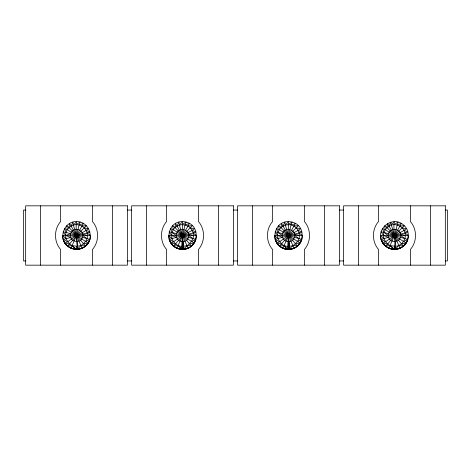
<?xml version="1.0" encoding="UTF-8"?>
<svg xmlns="http://www.w3.org/2000/svg" width="471" height="471" viewBox="0 0 471 471"><rect width="100%" height="100%" fill="white"/><g stroke="black" fill="none" stroke-linecap="round" stroke-linejoin="round"><path stroke-width="0.71" d="M182.018 249.277C197.685 250.666 202.13 225.974 186.104 222.088C166.01 217.396 162.254 248.452 182.018 249.371C174.759 249.035 168.63 242.8 168.63 235.5L196.395 235.5C196.525 243.242 189.095 250.119 181.535 249.277C178.992 245.091 173.452 243.79 172.109 238.738C171.309 235.683 171.662 232.421 173.293 229.695C177.367 222.742 188.6 223.195 192.15 230.419C196.748 238.821 188.618 244.478 183.172 249.277L180.799 249.277L176.937 248.217L182.512 235.5L189.454 223.478L185.068 224.908L182.512 235.5L181.706 246.368L182.018 249.277L178.226 245.515L173.54 246.097C179.669 239.18 185.698 232.162 192.327 225.686L187.958 226.062M287.993 249.277C303.66 250.666 308.105 225.974 292.079 222.088C271.985 217.396 268.229 248.452 287.993 249.371C280.734 249.035 274.605 242.8 274.605 235.5L302.37 235.5C302.606 245.108 291.596 252.315 282.912 248.217L288.488 235.5L295.429 223.478C291.531 225.886 286.892 223.566 283.042 226.062C280.645 227.499 278.926 229.789 278.037 232.421C275.441 240.345 283.183 244.802 287.993 249.277C288.075 240.098 288.211 230.79 288.488 221.617L285.332 225.067L288.488 235.5L294.063 248.217C289.206 249.524 287.016 250.866 284.201 245.515L279.515 246.097C285.644 239.18 291.673 232.162 298.302 225.686L293.933 226.062L291.043 224.908L292.079 222.088L288.069 224.614M181.529 249.347L183.26 249.365L188.088 248.217L182.512 235.5L179.357 225.067L182.512 221.617C182.147 230.808 182.153 240.198 182.512 249.383C188.647 249.347 194.299 245.014 195.924 239.091M291.043 224.908L288.488 235.5L288.069 246.386L288.488 249.383L292.079 248.912L295.429 247.522L298.302 245.314L300.51 242.441L301.899 239.091M71.092 226.062L72.946 222.088L73.382 225.067L76.119 224.614L79.093 224.908L81.983 226.062L86.352 225.686C79.723 232.162 73.694 239.18 67.565 246.097L72.251 245.515L77.085 246.38L80.9 245.485L85.51 246.097L76.537 235.5L69.084 227.552L69.596 223.478L76.537 235.5L82.113 248.217L76.49 249.277C71.304 245.079 63.508 240.428 66.087 232.421C67.294 226.716 73.723 225.998 76.537 221.617C75.466 229.819 77.003 238.149 77.509 246.351C76.985 247.151 78.21 249.871 76.402 249.383C73.188 249.342 70.038 248.14 67.565 246.097C57.868 238.579 64.056 221.04 76.537 221.617C89.019 221.04 95.207 238.579 85.51 246.097C77.238 253.71 62.207 246.863 62.655 235.5L90.42 235.5C90.503 243.548 82.778 250.366 74.824 249.277L78.251 249.277M184.226 249.277L180.799 249.277L183.26 249.365L183.455 246.357L182.512 235.5L175.571 223.478L175.059 227.552L182.512 235.5L191.485 246.097C187.005 244.361 182.624 247.899 178.226 245.515M290.201 249.277L286.774 249.277L289.235 249.365L289.43 246.357L288.488 235.5L281.546 223.478L281.034 227.552L288.488 235.5L297.46 246.097C292.98 244.361 288.599 247.899 284.201 245.515M408.345 235.5L380.58 235.5L381.157 239.462L382.841 243.095L385.537 241.753L394.462 235.5L404.1 230.419L407.874 231.909L405.072 233.015C406.573 239.233 401.822 245.833 395.434 246.351C396.27 254.116 383.388 245.768 382.44 242.441C374.31 229.012 393.273 214.223 404.277 225.686C411.831 232.709 408.051 246.639 398.054 248.912C397.718 249.518 392.202 249.253 394.327 249.383C397.141 240.581 392.39 230.761 394.462 221.617C390.765 226.21 383.064 228.158 383.577 235.5C383.3 242.447 390.265 245.173 394.421 249.277C401.845 249.548 408.381 242.883 408.345 235.5L405.072 233.015C403.729 227.087 397.112 223.266 391.307 225.067L390.871 222.088L389.017 226.062M400.038 248.217L395.14 249.277L398.825 245.485L403.435 246.097L394.462 235.5L387.009 227.552L387.521 223.478L394.462 235.5L400.038 248.217C393.98 250.949 386.491 248.553 382.841 243.095L387.71 244.049L394.462 235.5L404.277 225.686L399.908 226.062M82.113 248.217L77.285 249.277C80.888 244.826 87.783 242.306 87.423 235.5C87.406 231.655 85.245 228.058 81.983 226.062M275.076 239.091C276.742 245.173 282.806 249.783 289.147 249.277C292.827 244.873 299.721 242.318 299.373 235.5C299.356 231.655 297.195 228.058 293.933 226.062M70.615 233.751C67.859 242.43 82.884 244.649 82.737 235.5C82.996 228.659 72.263 227.081 70.615 233.751L65.652 235.5L63.126 231.909L66.087 232.421L89.843 239.462L85.634 241.499L67.318 229.695L64.515 228.559L66.087 232.421M176.313 235.5C176.154 226.321 191.238 228.618 188.429 237.278C186.716 244.013 176.072 242.365 176.313 235.5L172.062 232.421L169.101 231.909L171.627 235.5L176.619 237.337M282.288 235.5C282.129 226.321 297.213 228.618 294.404 237.278C292.691 244.013 282.047 242.365 282.288 235.5L278.037 232.421L275.076 231.909L277.602 235.5L282.594 237.337M388.263 235.5C388.016 227.546 400.892 227.593 400.662 235.5C400.892 243.448 388.045 243.413 388.263 235.5L384.012 232.421L381.051 231.909L383.577 235.5L388.569 237.337M181.706 246.368L182.512 249.277L183.001 246.386L182.512 235.5L173.293 229.695L170.49 228.559L172.062 232.421L195.818 239.462L191.609 241.499L182.512 235.5L169.207 239.462L173.587 241.753L182.512 235.5L192.15 230.419L194.535 228.559L190.408 227.988M287.681 246.368L288.488 249.277L288.976 246.386L288.488 235.5L279.268 229.695L276.465 228.559L278.037 232.421L301.793 239.462L297.584 241.499L288.488 235.5L275.182 239.462L279.562 241.753L288.488 235.5L298.125 230.419L300.51 228.559L296.383 227.988M394.421 249.277C396.164 241.105 393.95 232.809 391.307 225.067M69.785 244.049L64.916 243.095L67.612 241.753L76.537 235.5L79.093 224.908L83.479 223.478L76.537 235.5L70.962 248.217L76.402 249.383L77.085 246.38L76.537 235.5L73.382 225.067M387.71 244.049L385.49 246.097L390.176 245.515L393.65 249.277L388.887 248.217L394.462 235.5L398.054 222.088L394.044 224.614M182.512 249.277L183.455 246.357L182.789 241.67M288.488 249.277L289.43 246.357L288.764 241.67M76.49 249.277L77.509 246.351M79.093 224.908L80.129 222.088L76.119 224.614M185.068 224.908L186.104 222.088L182.094 224.614M89.949 239.091C87.005 252.432 66.07 252.432 63.126 239.091M407.874 239.091C404.93 252.432 383.995 252.432 381.051 239.091M177.067 226.062L178.921 222.088L179.357 225.067M283.042 226.062L284.896 222.088L285.332 225.067M385.537 241.753L381.157 239.462L394.462 235.5L401.404 223.478L397.018 224.908M395.669 249.277L392.749 249.277L395.028 249.371M67.612 241.753L63.232 239.462C72.181 237.26 81.23 234.328 88.56 228.559L84.433 227.988M404.1 230.419L406.485 228.559L402.358 227.988M173.587 241.753L170.891 243.095L175.76 244.049M279.562 241.753L276.866 243.095L281.735 244.049M403.559 241.499L407.768 239.462L384.012 232.421L382.44 228.559L385.243 229.695L406.084 243.095L401.469 243.843M76.537 235.5L87.147 233.015L89.949 231.909L86.175 230.419M182.512 235.5L193.122 233.015L195.924 231.909L192.15 230.419M288.488 235.5L299.097 233.015L301.899 231.909L298.125 230.419M394.462 235.5L405.072 233.015M183.172 249.277L188.088 248.217M289.147 249.277L294.063 248.217M83.544 243.843L88.159 243.095L85.634 241.499M189.519 243.843L194.134 243.095L191.609 241.499M295.494 243.843L300.109 243.095L297.584 241.499M395.434 246.351L390.176 245.515M25.669 210.066L23.55 210.066L23.55 260.934L25.669 260.934M127.406 210.066L131.644 210.066M233.38 210.066L237.62 210.066M339.356 210.066L343.595 210.066M445.33 210.066L447.45 210.066L447.45 260.934L445.33 260.934M392.749 249.277L396.176 249.277M127.406 260.934L131.644 260.934M233.38 260.934L237.62 260.934M339.356 260.934L343.595 260.934M286.774 249.277L289.712 249.277M180.799 249.277L183.737 249.277M74.824 249.277L77.103 249.371L75.631 249.353L72.251 245.515M182.512 249.383C176.378 249.347 170.726 245.014 169.101 239.091M400.474 234.093L405.348 235.5M294.499 234.093L299.373 235.5M188.524 234.093L193.398 235.5M82.549 234.093L87.423 235.5M65.652 235.5L70.644 237.337M400.662 235.5L404.901 238.632M294.687 235.5L298.926 238.632M188.712 235.5L192.951 238.632M82.737 235.5L86.976 238.632M299.097 233.015L302.37 235.5M193.122 233.015L196.395 235.5M87.147 233.015L90.42 235.5M387.009 227.552L384.648 225.686L385.243 229.695M281.034 227.552L278.673 225.686L279.268 229.695M175.059 227.552L172.698 225.686L173.293 229.695M69.084 227.552L66.723 225.686L67.318 229.695M380.58 235.5L384.059 238.738M274.605 235.5L278.084 238.738M168.63 235.5L172.109 238.738M62.655 235.5L66.134 238.738M430.494 205.827L430.494 265.173M410.359 205.827L410.359 221.476C417.206 229.3 417.206 241.7 410.359 249.524L410.359 265.173M378.566 205.827L378.566 221.476C371.719 229.3 371.719 241.7 378.566 249.524L378.566 265.173M358.431 205.827L358.431 265.173M324.519 205.827L324.519 265.173M304.384 205.827L304.384 221.476C311.231 229.3 311.231 241.7 304.384 249.524L304.384 265.173M272.591 205.827L272.591 221.476C265.744 229.3 265.744 241.7 272.591 249.524L272.591 265.173M252.456 205.827L252.456 265.173M218.544 205.827L218.544 265.173M198.409 205.827L198.409 221.476C205.256 229.3 205.256 241.7 198.409 249.524L198.409 265.173M166.616 205.827L166.616 221.476C159.769 229.3 159.769 241.7 166.616 249.524L166.616 265.173M146.481 205.827L146.481 265.173M112.569 205.827L112.569 265.173M92.434 205.827L92.434 221.476C99.281 229.3 99.281 241.7 92.434 249.524L92.434 265.173M60.641 205.827L60.641 221.476C53.794 229.3 53.794 241.7 60.641 249.524L60.641 265.173M40.506 205.827L40.506 265.173M127.406 205.827L25.669 205.827L25.669 265.173L127.406 265.173L127.406 205.827M233.38 205.827L131.644 205.827L131.644 265.173L233.38 265.173L233.38 205.827M339.356 205.827L237.62 205.827L237.62 265.173L339.356 265.173L339.356 205.827M445.33 205.827L343.595 205.827L343.595 265.173L445.33 265.173L445.33 205.827"/></g></svg>
